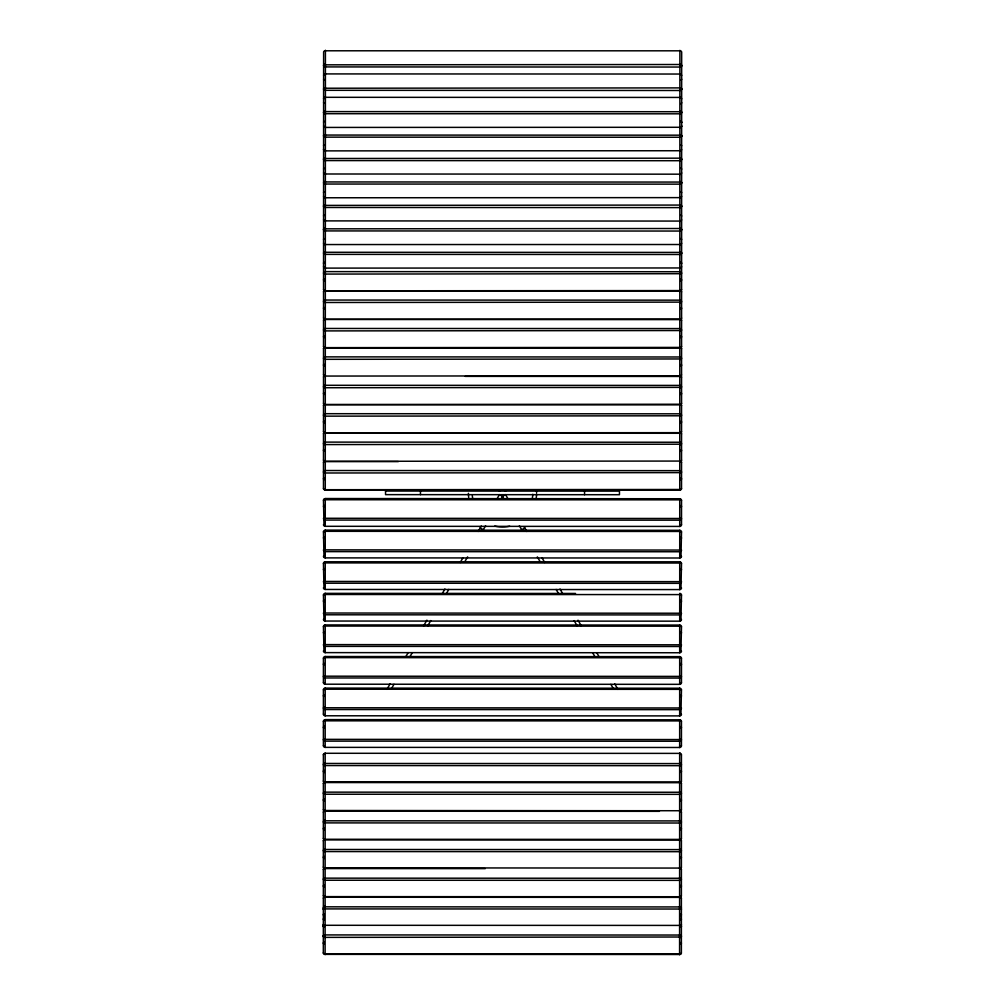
<?xml version="1.0" encoding="UTF-8"?>
<svg xmlns="http://www.w3.org/2000/svg" width="1005" height="1005" viewBox="0 0 1005 1005"><rect width="100%" height="100%" fill="white"/><g stroke="black" fill="none" stroke-linecap="round" stroke-linejoin="round"><path stroke-width="1.5" d="M680.498 896.975A1.796 1.533 0 0 1 681.39 898.307L681.377 952.966A1.796 1.533 0 0 1 679.581 954.499L325.118 954.373A1.796 1.533 0 0 1 323.321 952.841L323.346 898.181A1.796 1.533 0 0 1 324.238 896.849M680.234 897.377L325.13 897.239A1.796 1.533 0 0 1 323.346 895.706L323.346 869.513A1.796 0.917 0 0 1 324.251 868.709M485.277 868.622L325.143 868.571A1.796 1.533 0 0 1 323.346 867.026L323.359 840.833A1.796 1.533 0 0 1 324.251 839.514M680.259 840.029L325.155 839.891A1.796 1.533 0 0 1 323.359 838.358L323.371 812.166A1.796 0.917 0 0 1 324.263 811.374M659.418 811.337L325.155 811.223A1.796 1.533 0 0 1 323.371 809.691L323.384 783.498A1.796 1.533 0 0 1 324.276 782.166M680.272 782.694L325.168 782.556A1.796 1.533 0 0 1 323.384 781.023L323.384 754.818A1.796 1.533 0 0 1 325.18 753.285L680.284 753.386M324.288 746.187L323.396 745.672L323.396 721.389L324.728 720.824L679.669 720.912L681.453 721.502L681.44 745.798L679.656 746.376L680.134 746.79M324.301 714.605L323.396 714.09L323.409 689.807L325.205 689.216L680.134 689.355L681.465 689.92L680.938 714.63M324.942 683.651L323.409 682.508L323.422 658.225L325.205 657.634L680.146 657.773L681.478 658.338L681.465 682.634L679.682 683.212L680.159 683.626M323.949 651.341L323.434 626.643L325.218 626.052L680.159 626.19L681.491 626.756L680.95 651.466M323.962 619.771L323.447 595.061L324.766 594.495L679.707 594.596L681.491 595.186L680.963 619.884M323.974 588.189L323.447 563.478L325.243 562.9L680.184 563.039L681.503 563.604L680.975 588.302M323.974 556.607L323.459 531.896L325.256 531.318L680.197 531.457L681.516 532.022L680.988 556.72M323.987 525.025L323.472 500.314L324.803 499.749L679.732 499.849L681.528 500.44L681.516 524.723L679.732 525.314L680.209 525.728M681.013 461.722A1.796 0.917 0 0 1 681.541 462.375L681.528 488.568A1.796 1.533 0 0 1 679.744 490.101L325.268 489.988A1.796 1.533 0 0 1 323.472 488.455L323.484 462.262A1.796 0.917 0 0 1 324.012 461.609M398.344 461.597L325.281 461.571A1.796 1.533 0 0 1 323.484 460.039L323.497 433.846A1.796 1.533 0 0 1 324.025 432.753M681.038 404.462A1.796 1.533 0 0 1 681.553 405.543L681.553 431.735A1.796 1.533 0 0 1 679.757 433.281L325.281 433.155A1.796 1.533 0 0 1 323.497 431.622L323.51 405.43A1.796 1.533 0 0 1 324.025 404.337A1.796 1.533 0 0 1 323.51 403.206L323.51 377.013A1.796 0.917 0 0 1 324.037 376.36M325.306 376.322A1.796 1.533 0 0 1 323.51 374.79L323.522 348.597A1.796 1.533 0 0 1 324.414 347.265M680.699 318.974A1.796 1.533 0 0 1 681.591 320.294L681.578 346.499A1.796 1.533 0 0 1 679.782 348.032L325.318 347.906A1.796 1.533 0 0 1 323.522 346.373L323.535 320.18A1.796 1.533 0 0 1 324.062 319.1M680.699 290.558A1.796 1.533 0 0 1 681.591 291.89L681.591 318.082A1.796 1.533 0 0 1 679.795 319.615L325.318 319.49A1.796 1.533 0 0 1 323.535 317.957L323.547 291.764A1.796 0.917 0 0 1 324.062 291.111M680.372 50.652L679.883 50.903A1.796 1.256 0 0 1 681.679 52.16L681.604 289.666A1.796 1.533 0 0 1 679.807 291.199L325.331 291.073A1.796 1.533 0 0 1 323.547 289.541L323.623 52.034A1.796 1.256 0 0 1 325.419 50.79L680.523 50.815M325.118 954.637L325.118 926.748M325.118 926.17L325.168 783.599M325.168 782.807L325.18 753.034M325.18 747.456L325.193 719.605L679.669 719.806A1.796 1.696 0 0 1 681.453 721.502M325.193 715.887L325.205 688.023M325.205 684.305L325.218 656.441M325.218 652.722L325.218 624.859M325.218 621.14L325.231 593.277M681.503 587.887A1.796 1.696 0 0 1 679.707 589.583L325.231 589.458L325.243 561.695M681.503 556.305A1.796 1.696 0 0 1 679.719 558.001L325.243 557.888L325.256 530.112L679.732 530.326A1.796 1.696 0 0 1 681.516 532.022M681.516 524.723A1.796 1.696 0 0 1 679.732 526.419L325.256 526.306L325.268 498.53L679.732 498.744A1.796 1.696 0 0 1 681.528 500.44M325.268 490.239L325.293 405.53M325.293 404.99L325.306 377.114M325.306 376.586L325.318 320.281M325.318 319.753L325.331 291.865M325.331 291.337L325.344 245.044M325.344 244.843L325.356 221.59M325.356 221.402L325.369 198.148M325.369 197.947L325.369 174.707M325.369 174.506L325.381 151.253M325.381 151.064L325.394 127.811M325.394 127.61L325.419 50.25M420.454 494.648L420.454 491.068M584.558 494.711L584.558 491.118M679.581 954.75L679.594 926.861M679.594 926.283L679.619 869.727M679.619 868.936L679.631 812.379M679.631 811.6L679.656 753.147M679.656 747.582L679.669 719.718M679.669 716L679.669 688.136M323.409 682.508A1.796 1.696 0 0 0 325.205 684.204L679.682 684.33L679.682 656.554M323.422 650.938A1.796 1.696 0 0 0 325.218 652.622L679.682 652.748L679.694 624.972M323.434 619.356A1.796 1.696 0 0 0 325.218 621.04L679.694 621.165L679.707 593.39A1.796 1.696 0 0 1 681.491 595.186M679.707 589.671L679.719 561.808L325.243 561.782A1.796 1.696 0 0 0 323.447 563.478M679.719 558.089L679.732 530.238M679.732 526.519L679.732 498.656M679.744 490.365L679.744 462.476M679.744 461.948L679.769 405.643M679.769 405.116L679.782 377.227M679.782 376.699L679.782 348.81M679.782 348.283L679.807 291.978M679.807 291.45L679.82 245.157M679.82 244.956L679.832 221.716M679.832 221.515L679.832 198.261M679.832 198.073L679.845 174.82M679.845 174.619L679.857 151.378M679.857 151.177L679.857 127.924M679.857 127.736L679.883 50.363M680.084 897.49L679.606 897.365A1.796 1.533 0 0 0 681.39 895.819L681.403 869.627A1.796 1.533 0 0 0 680.511 868.295M680.084 868.634A1.796 1.533 0 0 0 681.403 867.152L681.415 840.959A1.796 1.533 0 0 0 680.523 839.627M680.109 840.142L679.619 840.017A1.796 1.533 0 0 0 681.415 838.484L681.428 812.291A1.796 0.917 0 0 0 680.9 811.638M680.121 811.475L679.631 811.349A1.796 1.533 0 0 0 681.428 809.804L681.428 783.611A1.796 0.917 0 0 0 680.913 782.958M680.134 782.807L679.644 782.669A1.796 1.533 0 0 0 681.428 781.136L681.44 754.943A1.796 1.533 0 0 0 679.656 753.411L680.134 753.273M679.744 461.697A1.796 1.533 0 0 0 681.541 460.152L681.553 433.959A1.796 1.533 0 0 0 680.649 432.627M324.401 404.538A1.796 1.533 0 0 0 325.293 404.739L679.769 404.864A1.796 1.533 0 0 0 681.566 403.319L681.566 377.126A1.796 0.917 0 0 0 681.051 376.486M465.227 376.373L679.782 376.448A1.796 1.533 0 0 0 681.566 374.915L681.578 348.71A1.796 0.917 0 0 0 681.051 348.069M386.95 689.304L390.091 683.877M405.656 656.931L408.118 652.685M423.595 625.901L426.911 620.148M442.3 593.515L444.939 588.955M460.227 562.486L462.953 557.775M478.154 531.457L481.282 526.055M497.123 498.618L499.435 494.623L502.538 496.42L504.007 499.083M391.611 688.4L393.973 684.305M409.538 657.37L412 653.124M427.665 626.002L430.793 620.575M446.471 593.465L448.82 589.395M464.486 562.272L467.614 556.858M482.815 530.552L485.591 525.741M501.005 499.083L502.538 496.42L505.565 494.623L507.877 498.631M325.13 127.434L680.498 127.283M325.118 150.876L680.486 150.737M325.105 197.771L680.473 197.621M325.092 221.213L325.356 220.861A1.796 1.256 0 0 1 323.572 219.605M325.08 268.109L680.448 267.958M324.778 518.279L681.516 518.48A1.796 1.696 0 0 1 679.732 520.175L325.256 520.062A1.796 1.696 0 0 1 323.472 518.366L325.256 517.776L324.628 518.077M324.766 549.861L681.516 550.062A1.796 1.696 0 0 1 679.719 551.758L325.243 551.632A1.796 1.696 0 0 1 323.459 549.949L325.243 549.358L324.615 549.647M324.753 581.443L681.503 581.644A1.796 1.696 0 0 1 679.707 583.34L325.231 583.214A1.796 1.696 0 0 1 323.447 581.531L325.243 580.94L324.602 581.229M324.741 613.025L681.491 613.226A1.796 1.696 0 0 1 679.694 614.922L325.231 614.796A1.796 1.696 0 0 1 323.434 613.113L325.231 612.522L324.59 612.811M324.728 644.607L681.478 644.808A1.796 1.696 0 0 1 679.694 646.504L325.218 646.378A1.796 1.696 0 0 1 323.422 644.682L325.218 644.105L324.577 644.393M324.716 676.189L681.465 676.39A1.796 1.696 0 0 1 679.682 678.074L325.205 677.96A1.796 1.696 0 0 1 323.409 676.265L325.205 675.687L324.577 675.976M324.716 707.771L681.453 707.972A1.796 1.696 0 0 1 679.669 709.656L325.193 709.543A1.796 1.696 0 0 1 323.409 707.847L325.193 707.269L324.565 707.558M324.703 739.353L681.453 739.554A1.796 1.696 0 0 1 679.656 741.238L325.18 741.125A1.796 1.696 0 0 1 323.396 739.429L325.18 738.851L324.552 739.14M680.297 273.712L325.344 274.076A1.796 0.917 0 0 1 323.547 273.159A1.796 1.533 0 0 1 325.344 271.626L679.82 271.739A1.796 1.533 0 0 1 681.604 273.285A1.796 0.917 0 0 1 679.807 274.202L680.448 273.9M680.284 302.128L325.331 302.492A1.796 0.917 0 0 1 323.535 301.575A1.796 1.533 0 0 1 325.331 300.043L679.807 300.156A1.796 1.533 0 0 1 681.591 301.688A1.796 0.917 0 0 1 679.807 302.618L680.435 302.317M680.284 330.545L325.318 330.909A1.796 0.917 0 0 1 323.535 329.992A1.796 1.533 0 0 1 325.318 328.459L679.795 328.572A1.796 1.533 0 0 1 681.578 330.105A1.796 0.917 0 0 1 679.795 331.034L680.423 330.733M680.272 358.961L325.306 359.325A1.796 0.917 0 0 1 323.522 358.408A1.796 1.533 0 0 1 325.306 356.875L679.782 356.989A1.796 1.533 0 0 1 681.578 358.521A1.796 0.917 0 0 1 679.782 359.438L680.423 359.149M680.259 387.377L325.306 387.742A1.796 0.917 0 0 1 323.51 386.825A1.796 1.533 0 0 1 325.306 385.292L679.769 385.405A1.796 1.533 0 0 1 681.566 386.938A1.796 0.917 0 0 1 679.769 387.855L680.41 387.566M680.247 415.794L325.293 416.158A1.796 0.917 0 0 1 323.497 415.241A1.796 1.533 0 0 1 325.293 413.696L679.769 413.821A1.796 1.533 0 0 1 681.553 415.354A1.796 0.917 0 0 1 679.769 416.271L680.398 415.982M680.234 444.21L325.281 444.574A1.796 0.917 0 0 1 323.497 443.657A1.796 1.533 0 0 1 325.281 442.112L679.757 442.238A1.796 1.533 0 0 1 681.541 443.77A1.796 0.917 0 0 1 679.757 444.687L680.385 444.398M680.234 472.626L325.268 472.991A1.796 0.917 0 0 1 323.484 472.074A1.796 1.533 0 0 1 325.268 470.528L679.744 470.654A1.796 1.533 0 0 1 681.541 472.187A1.796 0.917 0 0 1 679.744 473.104L680.385 472.815M680.071 937.012L325.118 937.376A1.796 0.917 0 0 1 323.334 936.459A1.796 1.533 0 0 1 325.118 934.926L679.594 935.039A1.796 1.533 0 0 1 681.377 936.572A1.796 0.917 0 0 1 679.594 937.502L680.222 937.2M324.929 64.835L679.883 64.508A1.796 1.281 0 0 1 681.679 65.765A1.796 1.281 0 0 1 679.883 67.046L325.406 66.92A1.796 1.281 0 0 1 323.623 65.652A1.796 1.281 0 0 1 325.406 64.37L324.778 64.672M324.916 88.226L679.87 87.9A1.796 1.281 0 0 1 681.666 89.219A1.796 1.281 0 0 1 679.87 90.488L325.406 90.312A1.796 1.281 0 0 1 323.61 89.03A1.796 1.281 0 0 1 325.406 87.762L324.766 88.063M324.904 111.605L680.347 111.731M324.904 135.059L680.347 135.173M324.891 158.501L679.857 158.174A1.796 1.281 0 0 1 681.641 159.431A1.796 1.281 0 0 1 679.845 160.712L325.381 160.586A1.796 1.281 0 0 1 323.585 159.318A1.796 1.281 0 0 1 325.381 158.036M324.891 181.943L680.322 182.068M324.879 205.397L679.832 205.07A1.796 1.281 0 0 1 681.629 206.327A1.796 1.281 0 0 1 679.832 207.608L325.356 207.482A1.796 1.281 0 0 1 323.572 206.201A1.796 1.281 0 0 1 325.369 204.932L324.728 205.234M324.866 228.839L679.832 228.512A1.796 1.281 0 0 1 681.616 229.768A1.796 1.281 0 0 1 679.832 231.049L325.356 230.924A1.796 1.281 0 0 1 323.56 229.655A1.796 1.281 0 0 1 325.356 228.374L324.728 228.675M324.866 252.28L680.31 252.406M324.766 525.602L325.256 525.2L324.364 525.113M680.222 499.435L679.732 499.849L680.372 499.648M680.209 531.017L679.732 531.431L680.36 531.23M680.197 562.599L679.719 563.014L680.347 562.813M680.197 594.181L679.707 594.596L680.335 594.395M680.184 625.763L679.694 626.178L680.322 625.977M680.171 657.345L679.682 657.76L680.322 657.559M680.159 688.928L679.669 689.342L680.31 689.129M680.146 720.51L679.669 720.912L680.297 720.711M324.854 926.12L325.118 925.907A1.796 1.533 0 0 1 323.334 924.374A1.796 0.917 0 0 0 325.118 925.291L679.594 925.417A1.796 0.917 0 0 0 681.39 924.5A1.796 1.533 0 0 1 680.058 925.982M324.69 763.461L680.134 763.586M324.678 792.141L680.121 792.254M324.678 820.809L680.109 820.922M324.665 849.476L680.109 849.602M324.653 878.144L680.096 878.27M324.64 906.824L680.084 906.937M324.854 290.809L679.807 290.583A1.796 0.917 0 0 0 681.604 289.666M324.841 319.226L679.795 319A1.796 0.917 0 0 0 681.591 318.082M324.829 347.642L679.795 347.416A1.796 0.917 0 0 0 681.578 346.499M324.816 376.058L679.782 375.832A1.796 0.917 0 0 0 681.566 374.915M324.816 404.475L679.769 404.249A1.796 0.917 0 0 0 681.566 403.319M324.803 432.891L679.757 432.665A1.796 0.917 0 0 0 681.553 431.735M324.791 461.308L679.744 461.069A1.796 0.917 0 0 0 681.541 460.152M324.778 489.711L679.744 489.485A1.796 0.917 0 0 0 681.528 488.568M324.628 954.109L679.581 953.883A1.796 0.917 0 0 0 681.377 952.966M499.435 491.169L501.508 489.975M521.696 529.748L524.798 527.964M324.904 127.334L325.394 127.082A1.796 1.281 0 0 1 323.597 125.826M324.891 150.775L325.381 150.524A1.796 1.256 0 0 1 323.585 149.268A1.796 1.256 0 0 0 324.113 150.273M324.879 197.671L325.369 197.42A1.796 1.281 0 0 1 323.572 196.163M324.866 244.554L680.46 244.517M680.36 74.043L324.916 73.918M324.854 268.008L325.344 267.757A1.796 1.256 0 0 1 323.547 266.501M680.36 97.435L324.916 97.309M324.766 111.455L325.394 111.166A1.796 1.281 0 0 0 323.597 112.422A1.796 1.281 0 0 0 325.394 113.703L679.87 113.816M324.753 134.896L325.381 134.62A1.796 1.281 0 0 0 323.597 135.863A1.796 1.281 0 0 0 325.381 137.145L679.857 137.258M324.741 158.338L325.381 158.061M324.741 181.792L325.369 181.503A1.796 1.281 0 0 0 323.585 182.759A1.796 1.281 0 0 0 325.369 184.041L679.845 184.154A1.796 1.281 0 0 0 681.629 182.885A1.796 1.281 0 0 0 679.845 181.604M324.716 252.129L325.344 251.84A1.796 1.281 0 0 0 323.56 253.097A1.796 1.281 0 0 0 325.344 254.378L679.82 254.491A1.796 1.281 0 0 0 681.616 253.222A1.796 1.281 0 0 0 679.82 251.941M681.001 507.098L681.528 506.683A1.796 1.696 0 0 0 681.001 505.49M680.988 538.68L681.516 538.265A1.796 1.696 0 0 0 680.988 537.072M680.975 570.262L681.503 569.848A1.796 1.696 0 0 0 680.975 568.642M680.975 601.844L681.491 601.43A1.796 1.696 0 0 0 680.975 600.224M680.963 633.414L681.478 633.012A1.796 1.696 0 0 0 680.963 631.806M680.95 664.996L681.478 664.581A1.796 1.696 0 0 0 680.95 663.388M680.938 696.578L681.465 696.163A1.796 1.696 0 0 0 680.938 694.97M680.925 728.16L681.453 727.746A1.796 1.696 0 0 0 680.925 726.552M324.54 763.348L325.18 763.097A1.796 1.533 0 0 0 323.384 764.629A1.796 0.917 0 0 0 325.18 765.559L679.644 765.672A1.796 0.917 0 0 0 681.44 764.755A1.796 1.533 0 0 0 679.644 763.222L679.908 763.662M324.54 792.015L325.168 791.764A1.796 1.533 0 0 0 323.371 793.309A1.796 0.917 0 0 0 325.168 794.226L679.644 794.339A1.796 0.917 0 0 0 681.428 793.422A1.796 1.533 0 0 0 679.644 791.89L679.908 792.329M324.527 820.696L325.155 820.444A1.796 1.533 0 0 0 323.371 821.977A1.796 0.917 0 0 0 325.155 822.894L679.631 823.02A1.796 0.917 0 0 0 681.415 822.09A1.796 1.533 0 0 0 679.631 820.557L679.895 820.997M324.514 849.363L325.143 849.112A1.796 1.533 0 0 0 323.359 850.645A1.796 0.917 0 0 0 325.143 851.574L679.619 851.687A1.796 0.917 0 0 0 681.415 850.77A1.796 1.533 0 0 0 679.619 849.225L679.883 849.677M324.502 878.031L325.143 877.78A1.796 1.533 0 0 0 323.346 879.325A1.796 0.917 0 0 0 325.143 880.242L679.606 880.355A1.796 0.917 0 0 0 681.403 879.438A1.796 1.533 0 0 0 679.606 877.905L679.87 878.345M324.489 906.711L325.13 906.46A1.796 1.533 0 0 0 323.334 907.992A1.796 0.917 0 0 0 325.13 908.909L679.606 909.035A1.796 0.917 0 0 0 681.39 908.105A1.796 1.533 0 0 0 679.606 906.573L679.87 907.013M680.134 781.94L325.168 781.94A1.796 0.917 0 0 1 323.384 781.023M324.703 290.621L325.331 290.458A1.796 0.917 0 0 1 323.547 289.541M324.69 319.037L325.318 318.874A1.796 0.917 0 0 1 323.535 317.957M324.678 347.454L325.318 347.29A1.796 0.917 0 0 1 323.522 346.373M324.678 375.87L325.306 375.707A1.796 0.917 0 0 1 323.51 374.79M324.665 404.274L325.293 404.123A1.796 0.917 0 0 1 323.51 403.206M324.653 432.69L325.281 432.539A1.796 0.917 0 0 1 323.497 431.622M324.64 461.107L325.281 460.956A1.796 0.917 0 0 1 323.484 460.039M324.64 489.523L325.268 489.372A1.796 0.917 0 0 1 323.472 488.455M324.477 953.921L325.118 953.758A1.796 0.917 0 0 1 323.321 952.841M680.511 74.194L679.883 74.295A1.796 1.281 0 0 1 681.666 75.551M680.511 97.586L679.87 97.673A1.796 1.256 0 0 1 681.666 98.93M680.272 782.066L679.644 782.078A1.796 0.917 0 0 0 681.428 781.136M324.678 810.495L680.272 810.734M325.356 220.886L680.46 221.075M575.538 593.452L325.231 593.365A1.796 1.696 0 0 0 323.447 595.061M324.653 867.843L679.619 868.069A1.796 0.917 0 0 0 681.403 867.152M679.631 811.349L680.272 811.362M679.619 868.684L680.247 868.709M679.594 926.032L680.234 926.045M680.473 174.179L325.369 173.991A1.796 1.281 0 0 1 323.585 172.709M324.288 728.135L323.396 727.633A1.796 1.696 0 0 1 324.288 726.163M679.732 525.314L680.36 525.514M679.707 588.478L680.335 588.679M679.682 683.212L680.31 683.425M679.656 746.376L680.284 746.577M323.999 506.972L323.472 506.558A1.796 1.696 0 0 1 323.999 505.364M323.987 538.554L323.459 538.14A1.796 1.696 0 0 1 323.987 536.946M323.974 570.136L323.447 569.722A1.796 1.696 0 0 1 323.974 568.529M323.962 601.719L323.434 601.304A1.796 1.696 0 0 1 323.962 600.111M323.949 633.301L323.434 632.886A1.796 1.696 0 0 1 323.949 631.693M323.949 664.883L323.422 664.468A1.796 1.696 0 0 1 323.949 663.275M323.937 696.465L323.409 696.05A1.796 1.696 0 0 1 323.937 694.857M680.347 127.447L679.857 127.195A1.796 1.256 0 0 0 681.654 125.939M680.335 174.342L679.845 174.091A1.796 1.281 0 0 0 681.641 172.835M680.322 197.784L679.832 197.533A1.796 1.281 0 0 0 681.629 196.277M680.31 221.226L679.832 220.974A1.796 1.281 0 0 0 681.616 219.718M680.31 244.68L679.82 244.429A1.796 1.281 0 0 0 681.616 243.172M680.297 268.121L679.82 267.87A1.796 1.281 0 0 0 681.604 266.614M503.505 489.975L505.565 491.181M480.189 527.952L483.292 529.736M324.879 867.767L325.143 867.968A1.796 1.533 0 0 0 323.346 869.513M680.222 518.404L679.732 517.902L679.996 518.542M680.209 549.986L679.719 549.484L679.983 550.124M680.197 581.556L679.707 581.053L679.97 581.707M680.184 613.138L679.694 612.635L679.958 613.289M680.171 644.72L679.694 644.218L679.945 644.858M680.159 676.302L679.682 675.8L679.945 676.44M680.146 707.884L679.669 707.382L679.933 708.023M680.146 739.466L679.656 738.964L679.92 739.605M325.143 97.209L325.394 97.56A1.796 1.256 0 0 0 323.61 98.817M524.082 526.721L526.821 531.469M542.009 557.8L544.735 562.511M560.011 588.993L562.637 593.553M578.013 620.198L581.33 625.952M596.794 652.748L599.231 656.994M614.784 683.94L617.924 689.38M519.384 525.753L522.16 530.565M537.348 556.883L540.476 562.298M556.129 589.433L558.479 593.503M574.119 620.625L577.259 626.052M592.9 653.187L595.249 657.257M610.902 684.38L613.264 688.475M681.641 149.506A1.796 1.256 0 0 1 679.857 150.763M679.857 134.632A1.796 1.256 0 0 1 681.654 135.889A1.796 1.256 0 0 1 679.857 137.145M324.125 136.667A1.796 1.256 0 0 1 324.125 134.884M323.597 122.258A1.796 1.281 0 0 1 324.125 121.354M680.749 134.695A1.796 1.256 0 0 1 680.749 136.868M680.762 121.291A1.796 1.256 0 0 1 681.654 122.384M323.585 169.154A1.796 1.256 0 0 1 324.113 168.262M680.737 181.578A1.796 1.256 0 0 1 680.737 183.764M680.749 168.174A1.796 1.281 0 0 1 681.641 169.267M681.026 451.433A1.796 1.533 0 0 0 681.541 450.341A1.796 0.917 0 0 0 681.026 449.7M681.026 433.306A1.796 0.917 0 0 1 681.553 433.959M323.497 433.846A1.796 0.917 0 0 1 324.025 433.193M324.012 449.574A1.796 0.917 0 0 0 323.484 450.227A1.796 1.533 0 0 0 324.012 451.308M681.415 838.484A1.796 0.917 0 0 1 679.619 839.401L325.155 839.276A1.796 0.917 0 0 1 323.359 838.358M323.371 812.166A1.796 1.533 0 0 1 325.155 810.633A1.796 0.917 0 0 1 323.371 809.691M324.263 827.756A1.796 0.917 0 0 0 323.359 828.547A1.796 1.533 0 0 0 324.263 829.879M680.888 829.753A1.796 1.533 0 0 0 681.415 828.673A1.796 0.917 0 0 0 680.9 828.02M680.096 810.796A1.796 1.533 0 0 1 681.428 812.291M324.125 113.439A1.796 1.281 0 0 1 324.125 111.643M323.61 98.93A1.796 1.256 0 0 1 324.138 98.038M679.87 111.191A1.796 1.256 0 0 1 681.654 112.447A1.796 1.256 0 0 1 679.87 113.703M681.654 126.052A1.796 1.256 0 0 1 680.762 127.145M324.226 913.771A1.796 0.917 0 0 0 323.334 914.563A1.796 1.533 0 0 0 324.226 915.894M323.346 898.181A1.796 0.917 0 0 1 324.238 897.39M680.862 915.769A1.796 1.533 0 0 0 681.39 914.688A1.796 0.917 0 0 0 680.862 914.035M680.875 897.653A1.796 0.917 0 0 1 681.39 898.307M681.39 895.819A1.796 0.917 0 0 1 679.606 896.736L325.13 896.623A1.796 0.917 0 0 1 323.346 895.706M324.238 885.103A1.796 0.917 0 0 0 323.346 885.895A1.796 1.533 0 0 0 324.238 887.227M680.875 887.101A1.796 1.533 0 0 0 681.403 886.008A1.796 0.917 0 0 0 680.875 885.367M680.875 868.973A1.796 0.917 0 0 1 681.403 869.627M680.762 121.404A1.796 1.256 0 0 1 681.654 122.497M680.749 134.997A1.796 1.281 0 0 1 680.749 137.208M325.118 925.115A1.796 1.533 0 0 0 323.334 926.648A1.796 0.917 0 0 1 324.226 925.856M680.85 944.235A1.796 1.533 0 0 0 681.377 943.155A1.796 0.917 0 0 0 680.85 942.502M680.862 926.12A1.796 0.917 0 0 1 681.39 926.761A1.796 1.533 0 0 0 680.486 925.442M324.226 942.238A1.796 0.917 0 0 0 323.321 943.029A1.796 1.533 0 0 0 324.226 944.361M324.138 66.33A1.796 1.256 0 0 1 324.138 64.546M324.138 79.948A1.796 1.281 0 0 1 323.61 79.043M680.774 64.471A1.796 1.256 0 0 1 680.774 66.644M681.666 79.169A1.796 1.256 0 0 1 680.774 80.249M681.051 366.184A1.796 1.533 0 0 0 681.578 365.104A1.796 0.917 0 0 0 681.051 364.451M680.247 347.228A1.796 1.533 0 0 1 681.578 348.71M323.522 348.597A1.796 0.917 0 0 1 324.05 347.944M324.05 364.325A1.796 0.917 0 0 0 323.522 364.978A1.796 1.533 0 0 0 324.037 366.071M681.478 651.052A1.796 1.696 0 0 1 679.682 652.748M323.434 626.643A1.796 1.696 0 0 1 325.218 624.947L679.694 625.072A1.796 1.696 0 0 1 681.491 626.756M325.231 589.458A1.796 1.696 0 0 1 323.447 587.774M679.719 561.908A1.796 1.696 0 0 1 681.503 563.604M325.243 557.888A1.796 1.696 0 0 1 323.459 556.192M323.459 531.896A1.796 1.696 0 0 1 325.256 530.213M323.396 714.09A1.796 1.696 0 0 0 325.193 715.786L679.669 715.899A1.796 1.696 0 0 0 681.453 714.216M323.409 689.807A1.796 1.696 0 0 1 325.205 688.111L679.669 688.224A1.796 1.696 0 0 1 681.465 689.92M324.1 206.879A1.796 1.256 0 0 1 324.1 205.108M323.572 192.596A1.796 1.256 0 0 1 324.1 191.716M680.737 205.033A1.796 1.256 0 0 1 680.724 207.206M680.737 191.616A1.796 1.281 0 0 1 681.629 192.721M323.547 291.764A1.796 1.533 0 0 1 325.331 290.231M681.063 309.352A1.796 1.533 0 0 0 681.591 308.271A1.796 0.917 0 0 0 681.063 307.618M680.699 291.086A1.796 0.917 0 0 1 681.591 291.89M324.062 307.492A1.796 0.917 0 0 0 323.535 308.146A1.796 1.533 0 0 0 324.062 309.239M323.396 745.672A1.796 1.696 0 0 0 325.18 747.368L679.656 747.481A1.796 1.696 0 0 0 681.44 745.798M323.396 721.389A1.796 1.696 0 0 1 325.193 719.693M679.744 460.843A1.796 1.533 0 0 1 681.541 462.375M681.013 479.85A1.796 1.533 0 0 0 681.541 478.757A1.796 0.917 0 0 0 681.013 478.116M323.484 462.262A1.796 1.533 0 0 1 324.816 460.78M323.999 477.991A1.796 0.917 0 0 0 323.484 478.644A1.796 1.533 0 0 0 323.999 479.724M324.113 159.996A1.796 1.256 0 0 1 324.113 158.212M323.597 145.712A1.796 1.256 0 0 1 324.113 144.821M680.749 158.137A1.796 1.256 0 0 1 680.749 160.31M680.749 144.745A1.796 1.256 0 0 1 681.641 145.826M680.712 281.186A1.796 1.533 0 0 0 681.604 279.855A1.796 0.917 0 0 0 680.712 279.051M680.712 262.669A1.796 0.917 0 0 1 681.604 263.473A1.796 1.533 0 0 0 680.712 262.142M324.075 262.694A1.796 0.917 0 0 0 323.547 263.348A1.796 1.533 0 0 1 324.075 262.267M324.075 279.089A1.796 0.917 0 0 0 323.547 279.729A1.796 1.533 0 0 0 324.075 280.822M323.56 239.492A1.796 1.256 0 0 1 324.087 238.6M680.712 251.916A1.796 1.256 0 0 1 680.712 254.102M680.724 238.512A1.796 1.281 0 0 1 681.616 239.605M680.762 111.241A1.796 1.256 0 0 1 680.762 113.414M681.428 809.804A1.796 0.917 0 0 1 679.631 810.734M324.263 799.088A1.796 0.917 0 0 0 323.371 799.88A1.796 1.533 0 0 0 324.263 801.211M323.384 783.498A1.796 0.917 0 0 1 324.276 782.694M680.9 801.086A1.796 1.533 0 0 0 681.428 799.993A1.796 0.917 0 0 0 680.9 799.352M680.109 782.129A1.796 1.533 0 0 1 681.428 783.611M681.063 337.768A1.796 1.533 0 0 0 681.578 336.688A1.796 0.917 0 0 0 681.063 336.034M681.063 319.653A1.796 0.917 0 0 1 681.591 320.294M323.535 320.18A1.796 0.917 0 0 1 324.062 319.527M324.05 335.909A1.796 0.917 0 0 0 323.535 336.562A1.796 1.533 0 0 0 324.05 337.655M325.143 867.956A1.796 0.917 0 0 1 323.346 867.026M324.251 856.423A1.796 0.917 0 0 0 323.359 857.227A1.796 1.533 0 0 0 324.251 858.546M323.359 840.833A1.796 0.917 0 0 1 324.251 840.042M680.888 858.433A1.796 1.533 0 0 0 681.403 857.34A1.796 0.917 0 0 0 680.888 856.687M680.888 840.306A1.796 0.917 0 0 1 681.415 840.959M681.026 423.017A1.796 1.533 0 0 0 681.553 421.924A1.796 0.917 0 0 0 681.026 421.283M681.038 404.902A1.796 0.917 0 0 1 681.553 405.543M323.51 405.43A1.796 0.917 0 0 1 324.025 404.776M324.025 421.158A1.796 0.917 0 0 0 323.497 421.811A1.796 1.533 0 0 0 324.025 422.891M681.491 619.469A1.796 1.696 0 0 1 679.694 621.165M325.344 244.328A1.796 1.281 0 0 1 323.56 243.047M324.087 230.333A1.796 1.256 0 0 1 324.087 228.55M323.572 216.05A1.796 1.256 0 0 1 324.087 215.158M680.724 228.474A1.796 1.256 0 0 1 680.724 230.648M680.724 215.057A1.796 1.281 0 0 1 681.629 216.163M679.782 375.594A1.796 1.533 0 0 1 681.566 377.126M323.51 377.013A1.796 1.533 0 0 1 325.306 375.481M681.038 394.601A1.796 1.533 0 0 0 681.566 393.52A1.796 0.917 0 0 0 681.038 392.867M324.037 392.741A1.796 0.917 0 0 0 323.51 393.395A1.796 1.533 0 0 0 324.037 394.475M323.61 75.488A1.796 1.256 0 0 1 325.406 74.232M324.125 103.327A1.796 1.256 0 0 1 323.61 102.435M680.774 87.912A1.796 1.256 0 0 1 680.774 90.086M681.666 102.611A1.796 1.256 0 0 1 680.762 103.703M681.465 682.634A1.796 1.696 0 0 1 679.682 684.33M323.422 658.225A1.796 1.696 0 0 1 325.218 656.529L679.682 656.654A1.796 1.696 0 0 1 681.478 658.338M325.256 526.306A1.796 1.696 0 0 1 323.472 524.61M323.472 500.314A1.796 1.696 0 0 1 323.999 499.121M324.364 498.857A1.796 1.696 0 0 1 325.268 498.631M324.138 89.998A1.796 1.281 0 0 1 324.138 88.189M323.384 754.818A1.796 0.917 0 0 1 325.18 753.901M679.656 754.026A1.796 0.917 0 0 1 681.44 754.943M324.276 770.408A1.796 0.917 0 0 0 323.384 771.212A1.796 1.533 0 0 0 324.276 772.544M680.913 772.418A1.796 1.533 0 0 0 681.44 771.325A1.796 0.917 0 0 0 680.913 770.672M680.862 918.319A1.796 1.533 0 0 1 681.39 919.412A1.796 0.917 0 0 1 680.862 920.065M680.862 936.874A1.796 1.533 0 0 0 681.377 935.793A1.796 0.917 0 0 1 680.862 936.446M680.862 927.075A1.796 1.533 0 0 0 681.39 925.982A1.796 0.917 0 0 0 680.862 925.329M680.862 908.947A1.796 0.917 0 0 1 681.39 909.6A1.796 1.533 0 0 0 680.862 908.507M324.226 920.09A1.796 0.917 0 0 1 323.334 919.286A1.796 1.533 0 0 1 324.226 917.954M324.238 908.683A1.796 0.917 0 0 0 323.334 909.475A1.796 1.533 0 0 1 324.238 908.156M324.226 925.065A1.796 0.917 0 0 0 323.334 925.869A1.796 1.533 0 0 0 324.226 927.188M324.226 936.999A1.796 1.533 0 0 1 323.334 935.668A1.796 0.917 0 0 0 324.226 936.472M532.788 494.284A30.313 30.313 0 0 1 532.311 498.392M472.689 498.392A30.313 30.313 0 0 1 472.312 495.653M536.595 493.882A34.107 34.107 0 0 1 535.992 499.347M509.711 526.231A34.107 34.107 0 0 1 494.724 526.105M468.694 497.4A34.107 34.107 0 0 1 468.405 493.292M536.469 489.774A34.107 34.107 0 0 1 536.607 492.513M385.543 491.056L385.543 494.636L619.469 494.711L619.469 491.131L385.543 491.056"/></g></svg>
